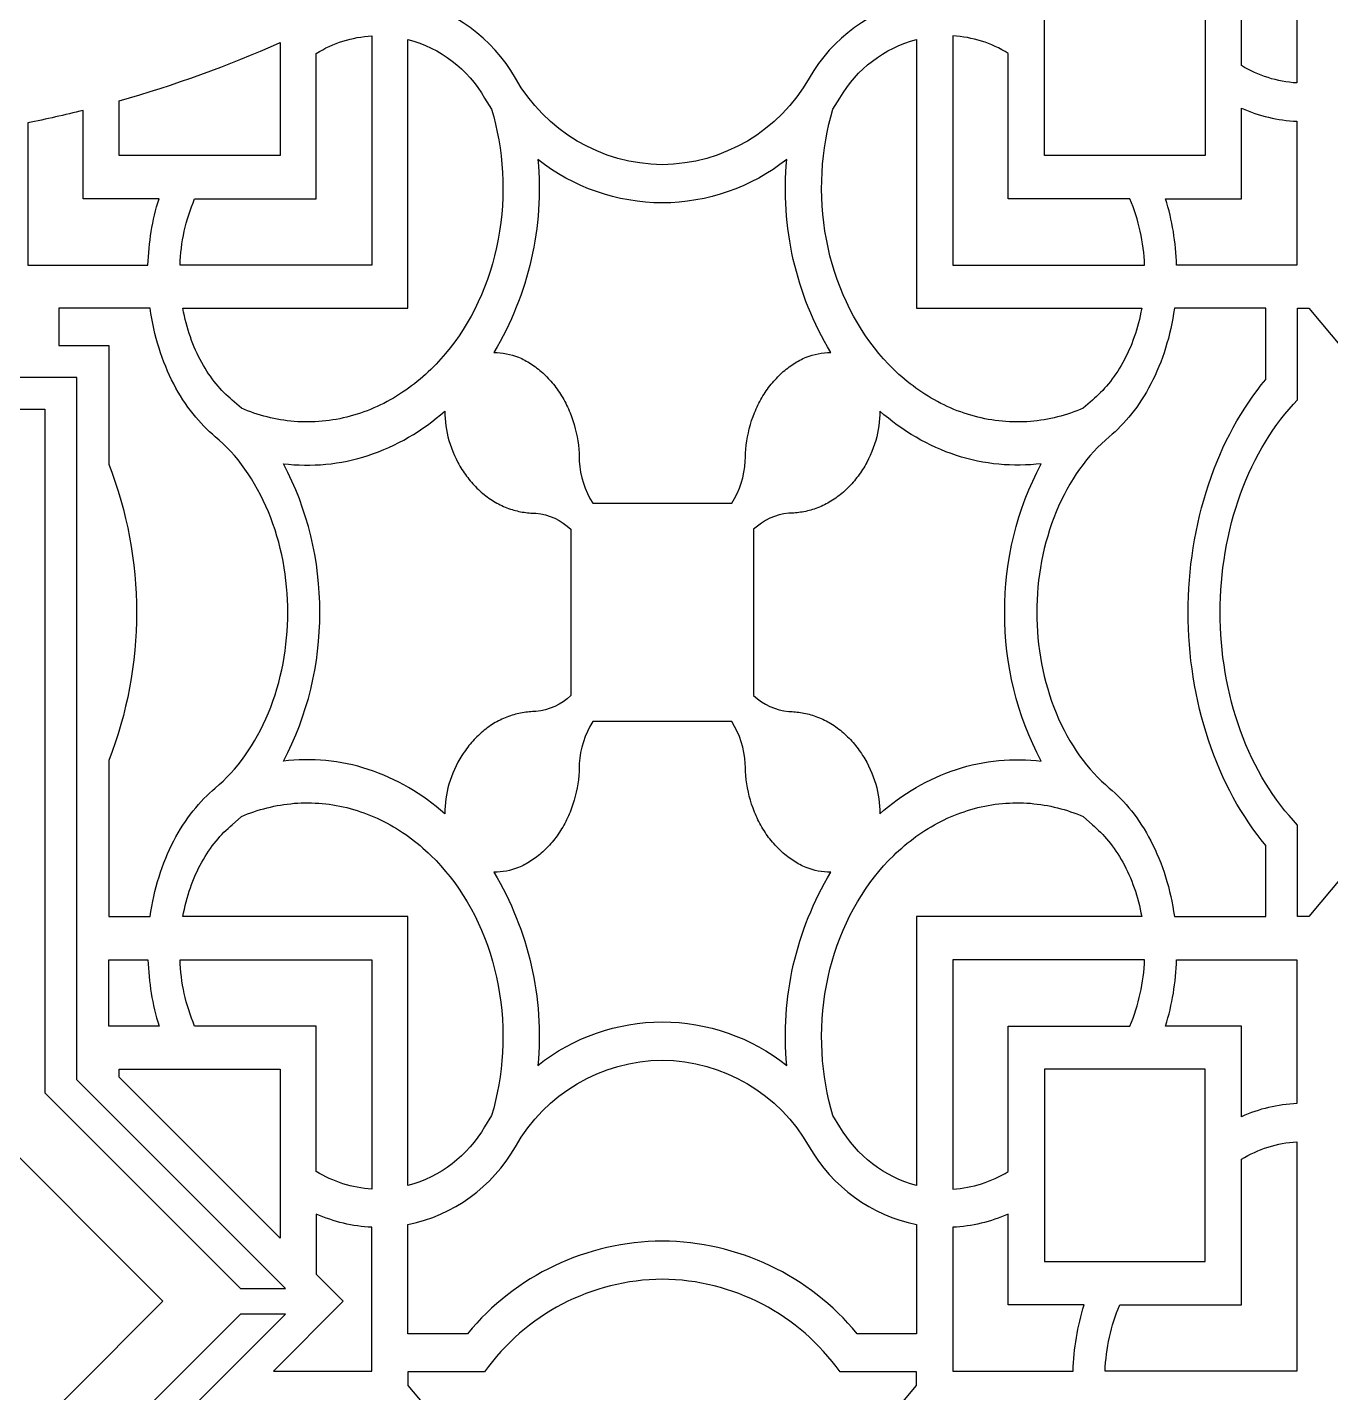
# Model space of a CAD drawing. Extents: x 59271 to 61367, y 41180 to 44085.
# Drawn here: x 60211.1 to 60423.5, y 43437.7 to 43660.1 of the extents above; entities that cross this region are included whole.
import ezdxf

# ---------------------------------------------------------------- set-up
doc = ezdxf.new("R2010")
doc.units = 0
doc.layers.get('0').update_dxf_attribs({"linetype": 'CONTINUOUS'})

msp = doc.modelspace()

# ---------------------------------------------------------------- linework, layer by layer
for points in [[(60389.12, 43677.56, -0.090687), (60386.73, 43688.37), (60417.98, 43688.37), (60417.98, 43651.02, -0.123377), (60408.94, 43653.87), (60408.94, 43677.56)], [(60287.29, 43677.69, 0.183915), (60314.58, 43667.19, 0.222359), (60346.33, 43682.28), (60356.02, 43682.28), (60356.02, 43664.5, 0.215544), (60338.52, 43651.83, -0.26745), (60314.58, 43637.71, -0.26745), (60290.64, 43651.83, 0.215544), (60273.14, 43664.5), (60273.14, 43668.39, 0.021579)], [(60258.21, 43655.85, -0.123377), (60267.25, 43658.7), (60267.25, 43621.35), (60236, 43621.35, -0.090687), (60238.38, 43632.16), (60258.21, 43632.16)], [(60370.95, 43655.85, 0.123377), (60361.91, 43658.7), (60361.91, 43621.35), (60393.16, 43621.35, 0.090687), (60390.78, 43632.16), (60370.95, 43632.16)], [(60252.32, 43657.61), (60252.32, 43639.19), (60226.11, 43639.19), (60226.11, 43648.12, 0.035557)], [(60273.14, 43658.13, -0.200602), (60285.63, 43648.56), (60286.77, 43646.74), (60287.11, 43645.53), (60287.42, 43644.29), (60287.7, 43643.03), (60287.94, 43641.75), (60288.15, 43640.45), (60288.33, 43639.14), (60288.46, 43637.8), (60288.55, 43636.46), (60288.61, 43635.11), (60288.62, 43633.74), (60288.6, 43632.38), (60288.53, 43631.01), (60288.42, 43629.64), (60288.27, 43628.27), (60288.08, 43626.91), (60287.85, 43625.56), (60287.57, 43624.22), (60287.26, 43622.89), (60286.91, 43621.58), (60286.52, 43620.29), (60286.09, 43619.01), (60285.62, 43617.77), (60285.12, 43616.54), (60284.58, 43615.35), (60284.02, 43614.18), (60283.42, 43613.05), (60282.79, 43611.94), (60282.14, 43610.88), (60281.46, 43609.84), (60280.75, 43608.85), (60280.03, 43607.89), (60279.28, 43606.97), (60278.51, 43606.08), (60277.71, 43605.21), (60276.88, 43604.37), (60276.45, 43603.96), (60276.02, 43603.56), (60275.57, 43603.17), (60275.12, 43602.78), (60274.66, 43602.4), (60274.2, 43602.03), (60273.73, 43601.67), (60273.25, 43601.32), (60272.77, 43600.97), (60272.27, 43600.64), (60271.78, 43600.31), (60271.27, 43600), (60270.77, 43599.69), (60270.25, 43599.4), (60269.73, 43599.12), (60269.21, 43598.84), (60268.68, 43598.58), (60268.14, 43598.33), (60267.6, 43598.09), (60267.06, 43597.86), (60266.51, 43597.64), (60265.96, 43597.44), (60265.41, 43597.24), (60264.85, 43597.06), (60264.29, 43596.89), (60263.73, 43596.73), (60263.16, 43596.59), (60262.6, 43596.46), (60262.03, 43596.34), (60261.46, 43596.23), (60260.89, 43596.13), (60260.32, 43596.05), (60259.74, 43595.98), (60259.17, 43595.92), (60258.6, 43595.87), (60258.02, 43595.84), (60257.45, 43595.82), (60256.88, 43595.81), (60256.31, 43595.81), (60255.74, 43595.83), (60255.17, 43595.85), (60254.61, 43595.89), (60254.04, 43595.94), (60253.48, 43596.01), (60252.92, 43596.08), (60252.37, 43596.17), (60251.82, 43596.26), (60251.27, 43596.37), (60250.72, 43596.49), (60250.18, 43596.62), (60249.64, 43596.76), (60249.11, 43596.91), (60248.58, 43597.07), (60248.05, 43597.25), (60247.53, 43597.43), (60247.02, 43597.62), (60246.51, 43597.82), (60246.01, 43598.03), (60244.49, 43599.38), (60244.15, 43599.67), (60243.82, 43599.97), (60243.48, 43600.28), (60243.16, 43600.61), (60242.83, 43600.95), (60242.51, 43601.3), (60242.19, 43601.66), (60241.87, 43602.03), (60241.56, 43602.42), (60241.26, 43602.82), (60240.96, 43603.24), (60240.66, 43603.66), (60240.37, 43604.1), (60240.09, 43604.55), (60239.82, 43605.01), (60239.55, 43605.49), (60239.29, 43605.97), (60239.03, 43606.47), (60238.79, 43606.97), (60238.55, 43607.49), (60238.32, 43608.01), (60238.1, 43608.55), (60237.89, 43609.09), (60237.69, 43609.65), (60237.5, 43610.21), (60237.32, 43610.78), (60237.15, 43611.35), (60237, 43611.93), (60236.85, 43612.52), (60236.71, 43613.11), (60236.59, 43613.71), (60236.47, 43614.32), (60273.14, 43614.32)], [(60343.53, 43648.56, -0.200602), (60356.02, 43658.13), (60356.02, 43614.32), (60392.69, 43614.32), (60392.57, 43613.71), (60392.45, 43613.11), (60392.31, 43612.52), (60392.16, 43611.93), (60392.01, 43611.35), (60391.84, 43610.78), (60391.66, 43610.21), (60391.47, 43609.65), (60391.27, 43609.09), (60391.06, 43608.55), (60390.84, 43608.01), (60390.61, 43607.49), (60390.37, 43606.97), (60390.13, 43606.47), (60389.87, 43605.97), (60389.61, 43605.49), (60389.34, 43605.01), (60389.07, 43604.55), (60388.79, 43604.1), (60388.5, 43603.66), (60388.2, 43603.24), (60387.9, 43602.82), (60387.6, 43602.42), (60387.29, 43602.03), (60386.97, 43601.66), (60386.65, 43601.3), (60386.33, 43600.95), (60386, 43600.61), (60385.67, 43600.28), (60385.34, 43599.97), (60385.01, 43599.67), (60384.67, 43599.38), (60383.15, 43598.03), (60382.65, 43597.82), (60382.14, 43597.62), (60381.63, 43597.43), (60381.11, 43597.25), (60380.58, 43597.07), (60380.05, 43596.91), (60379.52, 43596.76), (60378.98, 43596.62), (60378.44, 43596.49), (60377.89, 43596.37), (60377.34, 43596.26), (60376.79, 43596.17), (60376.23, 43596.08), (60375.68, 43596.01), (60375.12, 43595.94), (60374.55, 43595.89), (60373.99, 43595.85), (60373.42, 43595.83), (60372.85, 43595.81), (60372.28, 43595.81), (60371.71, 43595.82), (60371.14, 43595.84), (60370.56, 43595.87), (60369.99, 43595.92), (60369.42, 43595.98), (60368.84, 43596.05), (60368.27, 43596.13), (60367.7, 43596.23), (60367.13, 43596.34), (60366.56, 43596.46), (60366, 43596.59), (60365.43, 43596.73), (60364.87, 43596.89), (60364.31, 43597.06), (60363.75, 43597.24), (60363.2, 43597.44), (60362.65, 43597.64), (60362.1, 43597.86), (60361.56, 43598.09), (60361.02, 43598.33), (60360.48, 43598.58), (60359.95, 43598.84), (60359.43, 43599.12), (60358.91, 43599.4), (60358.39, 43599.69), (60357.89, 43600), (60357.38, 43600.31), (60356.88, 43600.64), (60356.39, 43600.97), (60355.91, 43601.32), (60355.43, 43601.67), (60354.96, 43602.03), (60354.5, 43602.4), (60354.04, 43602.78), (60353.59, 43603.17), (60353.14, 43603.56), (60352.71, 43603.96), (60352.28, 43604.37), (60351.45, 43605.21), (60350.64, 43606.08), (60349.88, 43606.97), (60349.13, 43607.89), (60348.41, 43608.85), (60347.7, 43609.84), (60347.02, 43610.88), (60346.37, 43611.94), (60345.74, 43613.05), (60345.14, 43614.18), (60344.58, 43615.35), (60344.04, 43616.54), (60343.54, 43617.77), (60343.07, 43619.01), (60342.64, 43620.29), (60342.25, 43621.58), (60341.9, 43622.89), (60341.58, 43624.22), (60341.31, 43625.56), (60341.08, 43626.91), (60340.89, 43628.27), (60340.74, 43629.64), (60340.63, 43631.01), (60340.56, 43632.38), (60340.53, 43633.74), (60340.55, 43635.11), (60340.61, 43636.46), (60340.7, 43637.8), (60340.83, 43639.14), (60341.01, 43640.45), (60341.22, 43641.75), (60341.46, 43643.03), (60341.74, 43644.29), (60342.05, 43645.53), (60342.39, 43646.74)], [(60211.18, 43644.52), (60211.18, 43621.35), (60230.78, 43621.35, -0.067508), (60232.58, 43632.16), (60220.22, 43632.16), (60220.22, 43646.55, -0.011808)], [(60408.94, 43646.93, 0.093744), (60417.98, 43644.78), (60417.98, 43621.35), (60398.38, 43621.35, 0.067508), (60396.58, 43632.16), (60408.94, 43632.16)], [(60294.31, 43638.57, -0.159593), (60287.14, 43607.13, -0.091636), (60291.16, 43606.35), (60291.41, 43606.24), (60291.67, 43606.12), (60291.92, 43605.99), (60292.17, 43605.86), (60292.42, 43605.72), (60292.67, 43605.58), (60292.92, 43605.43), (60293.17, 43605.27), (60293.42, 43605.11), (60293.66, 43604.94), (60293.91, 43604.77), (60294.15, 43604.58), (60294.39, 43604.4), (60294.63, 43604.2), (60294.86, 43604), (60295.09, 43603.8), (60295.32, 43603.58), (60295.55, 43603.37), (60295.78, 43603.14), (60296, 43602.91), (60296.21, 43602.68), (60296.43, 43602.44), (60296.64, 43602.19), (60296.85, 43601.94), (60297.05, 43601.68), (60297.25, 43601.42), (60297.44, 43601.16), (60297.63, 43600.89), (60297.82, 43600.61), (60298, 43600.33), (60298.18, 43600.04), (60298.35, 43599.75), (60298.52, 43599.46), (60298.68, 43599.16), (60298.84, 43598.86), (60298.99, 43598.56), (60299.14, 43598.25), (60299.28, 43597.94), (60299.42, 43597.63), (60299.55, 43597.31), (60299.8, 43596.67), (60300.02, 43596.02), (60300.23, 43595.37), (60300.41, 43594.71), (60300.56, 43594.04), (60300.7, 43593.38), (60300.81, 43592.71), (60300.9, 43592.04), (60300.97, 43591.38), (60301.02, 43590.72), (60301.05, 43590.06), (60301.06, 43589.41, 0.12671), (60303.25, 43582.57), (60325.91, 43582.57, 0.12671), (60328.1, 43589.41), (60328.11, 43590.06), (60328.14, 43590.72), (60328.19, 43591.38), (60328.25, 43592.04), (60328.35, 43592.71), (60328.46, 43593.38), (60328.6, 43594.04), (60328.75, 43594.71), (60328.93, 43595.37), (60329.14, 43596.02), (60329.36, 43596.67), (60329.61, 43597.31), (60329.74, 43597.63), (60329.88, 43597.94), (60330.02, 43598.25), (60330.17, 43598.56), (60330.32, 43598.86), (60330.48, 43599.16), (60330.64, 43599.46), (60330.81, 43599.75), (60330.98, 43600.04), (60331.16, 43600.33), (60331.34, 43600.61), (60331.53, 43600.89), (60331.72, 43601.16), (60331.91, 43601.42), (60332.11, 43601.68), (60332.31, 43601.94), (60332.52, 43602.19), (60332.73, 43602.44), (60332.95, 43602.68), (60333.16, 43602.91), (60333.38, 43603.14), (60333.61, 43603.37), (60333.84, 43603.58), (60334.07, 43603.8), (60334.3, 43604), (60334.53, 43604.2), (60334.77, 43604.4), (60335.01, 43604.58), (60335.25, 43604.77), (60335.5, 43604.94), (60335.74, 43605.11), (60335.99, 43605.27), (60336.24, 43605.43), (60336.49, 43605.58), (60336.74, 43605.72), (60336.99, 43605.86), (60337.24, 43605.99), (60337.49, 43606.12), (60337.75, 43606.24), (60338, 43606.35, -0.091636), (60342.02, 43607.13, -0.159593), (60334.85, 43638.57, -0.16816), (60314.58, 43631.49, -0.16816)], [(60224.38, 43588.91, -0.094745), (60228.9, 43564.79, -0.094745), (60224.38, 43540.66), (60224.38, 43515.26), (60231.15, 43515.26), (60231.27, 43516.09), (60231.41, 43516.91), (60231.57, 43517.73), (60231.74, 43518.54), (60231.92, 43519.35), (60232.13, 43520.15), (60232.35, 43520.94), (60232.58, 43521.73), (60232.83, 43522.5), (60233.1, 43523.26), (60233.38, 43524.01), (60233.67, 43524.75), (60233.98, 43525.48), (60234.3, 43526.19), (60234.64, 43526.89), (60234.98, 43527.57), (60235.34, 43528.24), (60235.71, 43528.89), (60236.09, 43529.53), (60236.48, 43530.15), (60236.88, 43530.75), (60237.29, 43531.34), (60237.71, 43531.9), (60238.13, 43532.45), (60238.57, 43532.98), (60239.01, 43533.5), (60239.45, 43533.99), (60239.9, 43534.47), (60240.36, 43534.92), (60240.82, 43535.36), (60241.28, 43535.78), (60241.75, 43536.18), (60242.39, 43536.73), (60243.02, 43537.32), (60243.65, 43537.93), (60244.26, 43538.58), (60244.86, 43539.25), (60245.45, 43539.95), (60246.02, 43540.69), (60246.58, 43541.44), (60247.13, 43542.23), (60247.66, 43543.04), (60248.16, 43543.88), (60248.65, 43544.75), (60249.12, 43545.63), (60249.57, 43546.54), (60250, 43547.46), (60250.41, 43548.41), (60250.79, 43549.37), (60251.15, 43550.35), (60251.48, 43551.34), (60251.79, 43552.35), (60252.08, 43553.37), (60252.34, 43554.39), (60252.57, 43555.42), (60252.78, 43556.46), (60252.97, 43557.51), (60253.13, 43558.55), (60253.26, 43559.6), (60253.37, 43560.64), (60253.45, 43561.69), (60253.51, 43562.73), (60253.55, 43563.76), (60253.56, 43564.79), (60253.55, 43565.82), (60253.51, 43566.85), (60253.45, 43567.89), (60253.37, 43568.93), (60253.26, 43569.98), (60253.13, 43571.03), (60252.97, 43572.07), (60252.78, 43573.11), (60252.57, 43574.15), (60252.34, 43575.19), (60252.08, 43576.21), (60251.79, 43577.23), (60251.48, 43578.23), (60251.15, 43579.23), (60250.79, 43580.2), (60250.41, 43581.17), (60250, 43582.11), (60249.57, 43583.04), (60249.12, 43583.95), (60248.65, 43584.83), (60248.16, 43585.69), (60247.66, 43586.53), (60247.13, 43587.35), (60246.58, 43588.13), (60246.02, 43588.89), (60245.45, 43589.62), (60244.86, 43590.33), (60244.26, 43591), (60243.65, 43591.65), (60243.02, 43592.26), (60242.39, 43592.84), (60241.75, 43593.4), (60241.28, 43593.8), (60240.82, 43594.22), (60240.36, 43594.65), (60239.9, 43595.11), (60239.45, 43595.59), (60239.01, 43596.08), (60238.57, 43596.59), (60238.13, 43597.12), (60237.71, 43597.67), (60237.29, 43598.24), (60236.88, 43598.82), (60236.48, 43599.43), (60236.09, 43600.05), (60235.71, 43600.68), (60235.34, 43601.33), (60234.98, 43602), (60234.64, 43602.69), (60234.3, 43603.39), (60233.98, 43604.1), (60233.67, 43604.82), (60233.38, 43605.56), (60233.1, 43606.31), (60232.83, 43607.08), (60232.58, 43607.85), (60232.35, 43608.63), (60232.13, 43609.42), (60231.92, 43610.22), (60231.74, 43611.03), (60231.57, 43611.85), (60231.41, 43612.66), (60231.27, 43613.49), (60231.15, 43614.32), (60216.27, 43614.32), (60216.27, 43608.27), (60224.38, 43608.27)], [(60279.15, 43532), (60278.46, 43532.6), (60277.75, 43533.17), (60277.03, 43533.74), (60276.3, 43534.28), (60275.55, 43534.81), (60274.79, 43535.31), (60274.02, 43535.8), (60273.24, 43536.27), (60272.45, 43536.71), (60271.65, 43537.14), (60270.84, 43537.54), (60270.02, 43537.92), (60269.19, 43538.28), (60268.36, 43538.62), (60267.52, 43538.93), (60266.67, 43539.22), (60265.81, 43539.48), (60264.96, 43539.72), (60264.09, 43539.94), (60263.23, 43540.13), (60262.36, 43540.3), (60261.49, 43540.45), (60260.62, 43540.57), (60259.75, 43540.66), (60258.88, 43540.73), (60258.01, 43540.78), (60257.14, 43540.8), (60256.27, 43540.8), (60255.41, 43540.78), (60254.55, 43540.73), (60253.69, 43540.66), (60252.84, 43540.57, 0.124595), (60258.77, 43564.79, 0.124595), (60252.84, 43589.01), (60253.69, 43588.92), (60254.55, 43588.85), (60255.41, 43588.8), (60256.27, 43588.77), (60257.14, 43588.77), (60258.01, 43588.8), (60258.88, 43588.84), (60259.75, 43588.91), (60260.62, 43589.01), (60261.49, 43589.13), (60262.36, 43589.27), (60263.23, 43589.44), (60264.09, 43589.63), (60264.96, 43589.85), (60265.81, 43590.09), (60266.67, 43590.36), (60267.52, 43590.65), (60268.36, 43590.96), (60269.19, 43591.3), (60270.02, 43591.65), (60270.84, 43592.03), (60271.65, 43592.44), (60272.45, 43592.86), (60273.24, 43593.31), (60274.02, 43593.78), (60274.79, 43594.26), (60275.55, 43594.77), (60276.3, 43595.3), (60277.03, 43595.84), (60277.75, 43596.4), (60278.46, 43596.98), (60279.15, 43597.58, 0.065359), (60279.8, 43592.78), (60280, 43592.17), (60280.21, 43591.57), (60280.45, 43590.97), (60280.7, 43590.37), (60280.98, 43589.78), (60281.28, 43589.2), (60281.44, 43588.92), (60281.6, 43588.63), (60281.77, 43588.35), (60281.94, 43588.08), (60282.12, 43587.8), (60282.3, 43587.53), (60282.49, 43587.26), (60282.68, 43587), (60282.87, 43586.74), (60283.08, 43586.48), (60283.28, 43586.23), (60283.49, 43585.98), (60283.71, 43585.74), (60283.93, 43585.5), (60284.15, 43585.27), (60284.38, 43585.04), (60284.61, 43584.82), (60284.84, 43584.6), (60285.08, 43584.39), (60285.32, 43584.18), (60285.57, 43583.98), (60285.82, 43583.79), (60286.07, 43583.6), (60286.32, 43583.42), (60286.58, 43583.24), (60286.84, 43583.07), (60287.1, 43582.91), (60287.37, 43582.75), (60287.63, 43582.6), (60287.9, 43582.45), (60288.17, 43582.32), (60288.44, 43582.18), (60288.72, 43582.06), (60288.99, 43581.94), (60289.27, 43581.83), (60289.54, 43581.73), (60289.82, 43581.63), (60290.1, 43581.54), (60290.38, 43581.45), (60290.66, 43581.38), (60290.94, 43581.31), (60291.22, 43581.24), (60291.5, 43581.18), (60291.77, 43581.13), (60292.05, 43581.09), (60292.33, 43581.05), (60292.61, 43581.02), (60292.88, 43580.99), (60293.16, 43580.97), (60293.43, 43580.96), (60293.7, 43580.95), (60293.97, 43580.95, -0.165069), (60299.7, 43578.33), (60299.7, 43551.25, -0.165069), (60293.97, 43548.63), (60293.7, 43548.63), (60293.43, 43548.62), (60293.16, 43548.61), (60292.88, 43548.59), (60292.61, 43548.56), (60292.33, 43548.53), (60292.05, 43548.49), (60291.77, 43548.45), (60291.5, 43548.39), (60291.22, 43548.34), (60290.94, 43548.27), (60290.66, 43548.2), (60290.38, 43548.12), (60290.1, 43548.04), (60289.82, 43547.95), (60289.54, 43547.85), (60289.27, 43547.75), (60288.99, 43547.63), (60288.72, 43547.52), (60288.44, 43547.39), (60288.17, 43547.26), (60287.9, 43547.12), (60287.63, 43546.98), (60287.37, 43546.83), (60287.1, 43546.67), (60286.84, 43546.51), (60286.58, 43546.34), (60286.32, 43546.16), (60286.07, 43545.98), (60285.82, 43545.79), (60285.57, 43545.6), (60285.32, 43545.39), (60285.08, 43545.19), (60284.84, 43544.98), (60284.61, 43544.76), (60284.38, 43544.54), (60284.15, 43544.31), (60283.93, 43544.08), (60283.71, 43543.84), (60283.49, 43543.59), (60283.28, 43543.35), (60283.08, 43543.1), (60282.87, 43542.84), (60282.68, 43542.58), (60282.49, 43542.32), (60282.3, 43542.05), (60282.12, 43541.78), (60281.94, 43541.5), (60281.77, 43541.22), (60281.6, 43540.94), (60281.44, 43540.66), (60281.28, 43540.37), (60280.98, 43539.79), (60280.7, 43539.2), (60280.45, 43538.61), (60280.21, 43538.01), (60280, 43537.41), (60279.8, 43536.8, 0.065359)], [(60376.32, 43589.01), (60375.47, 43588.92), (60374.61, 43588.85), (60373.75, 43588.8), (60372.89, 43588.77), (60372.02, 43588.77), (60371.15, 43588.8), (60370.28, 43588.84), (60369.41, 43588.91), (60368.54, 43589.01), (60367.67, 43589.13), (60366.8, 43589.27), (60365.93, 43589.44), (60365.07, 43589.63), (60364.2, 43589.85), (60363.35, 43590.09), (60362.49, 43590.36), (60361.64, 43590.65), (60360.8, 43590.96), (60359.97, 43591.3), (60359.14, 43591.65), (60358.32, 43592.03), (60357.51, 43592.44), (60356.71, 43592.86), (60355.92, 43593.31), (60355.14, 43593.78), (60354.37, 43594.26), (60353.61, 43594.77), (60352.86, 43595.3), (60352.13, 43595.84), (60351.41, 43596.4), (60350.7, 43596.98), (60350.01, 43597.58, -0.065359), (60349.36, 43592.78), (60349.16, 43592.17), (60348.95, 43591.57), (60348.71, 43590.97), (60348.46, 43590.37), (60348.18, 43589.78), (60347.88, 43589.2), (60347.72, 43588.92), (60347.56, 43588.63), (60347.39, 43588.35), (60347.22, 43588.08), (60347.04, 43587.8), (60346.86, 43587.53), (60346.67, 43587.26), (60346.48, 43587), (60346.29, 43586.74), (60346.08, 43586.48), (60345.88, 43586.23), (60345.67, 43585.98), (60345.45, 43585.74), (60345.23, 43585.5), (60345.01, 43585.27), (60344.78, 43585.04), (60344.55, 43584.82), (60344.32, 43584.6), (60344.08, 43584.39), (60343.84, 43584.18), (60343.59, 43583.98), (60343.34, 43583.79), (60343.09, 43583.6), (60342.84, 43583.42), (60342.58, 43583.24), (60342.32, 43583.07), (60342.06, 43582.91), (60341.79, 43582.75), (60341.53, 43582.6), (60341.26, 43582.45), (60340.99, 43582.32), (60340.72, 43582.18), (60340.44, 43582.06), (60340.17, 43581.94), (60339.89, 43581.83), (60339.62, 43581.73), (60339.34, 43581.63), (60339.06, 43581.54), (60338.78, 43581.45), (60338.5, 43581.38), (60338.22, 43581.31), (60337.94, 43581.24), (60337.66, 43581.18), (60337.39, 43581.13), (60337.11, 43581.09), (60336.83, 43581.05), (60336.55, 43581.02), (60336.28, 43580.99), (60336, 43580.97), (60335.73, 43580.96), (60335.46, 43580.95), (60335.19, 43580.95, 0.165069), (60329.46, 43578.33), (60329.46, 43551.25, 0.165069), (60335.19, 43548.63), (60335.46, 43548.63), (60335.73, 43548.62), (60336, 43548.61), (60336.28, 43548.59), (60336.55, 43548.56), (60336.83, 43548.53), (60337.11, 43548.49), (60337.39, 43548.45), (60337.66, 43548.39), (60337.94, 43548.34), (60338.22, 43548.27), (60338.5, 43548.2), (60338.78, 43548.12), (60339.06, 43548.04), (60339.34, 43547.95), (60339.62, 43547.85), (60339.89, 43547.75), (60340.17, 43547.63), (60340.44, 43547.52), (60340.72, 43547.39), (60340.99, 43547.26), (60341.26, 43547.12), (60341.53, 43546.98), (60341.79, 43546.83), (60342.06, 43546.67), (60342.32, 43546.51), (60342.58, 43546.34), (60342.84, 43546.16), (60343.09, 43545.98), (60343.34, 43545.79), (60343.59, 43545.6), (60343.84, 43545.39), (60344.08, 43545.19), (60344.32, 43544.98), (60344.55, 43544.76), (60344.78, 43544.54), (60345.01, 43544.31), (60345.23, 43544.08), (60345.45, 43543.84), (60345.67, 43543.59), (60345.88, 43543.35), (60346.08, 43543.1), (60346.29, 43542.84), (60346.48, 43542.58), (60346.67, 43542.32), (60346.86, 43542.05), (60347.04, 43541.78), (60347.22, 43541.5), (60347.39, 43541.22), (60347.56, 43540.94), (60347.72, 43540.66), (60347.88, 43540.37), (60348.18, 43539.79), (60348.46, 43539.2), (60348.71, 43538.61), (60348.95, 43538.01), (60349.16, 43537.41), (60349.36, 43536.8, -0.065359), (60350.01, 43532), (60350.7, 43532.6), (60351.41, 43533.17), (60352.13, 43533.74), (60352.86, 43534.28), (60353.61, 43534.81), (60354.37, 43535.31), (60355.14, 43535.8), (60355.92, 43536.27), (60356.71, 43536.71), (60357.51, 43537.14), (60358.32, 43537.54), (60359.14, 43537.92), (60359.97, 43538.28), (60360.8, 43538.62), (60361.64, 43538.93), (60362.49, 43539.22), (60363.35, 43539.48), (60364.2, 43539.72), (60365.07, 43539.94), (60365.93, 43540.13), (60366.8, 43540.3), (60367.67, 43540.45), (60368.54, 43540.57), (60369.41, 43540.66), (60370.28, 43540.73), (60371.15, 43540.78), (60372.02, 43540.8), (60372.89, 43540.8), (60373.75, 43540.78), (60374.61, 43540.73), (60375.47, 43540.66), (60376.32, 43540.57, -0.124595), (60370.39, 43564.79, -0.124595)], [(60287.14, 43522.45, -0.159593), (60294.31, 43491.01, -0.16816), (60314.58, 43498.09, -0.16816), (60334.85, 43491.01, -0.159593), (60342.02, 43522.45, -0.091636), (60338, 43523.23), (60337.75, 43523.34), (60337.49, 43523.46), (60337.24, 43523.58), (60336.99, 43523.72), (60336.74, 43523.85), (60336.49, 43524), (60336.24, 43524.15), (60335.99, 43524.3), (60335.74, 43524.47), (60335.5, 43524.64), (60335.25, 43524.81), (60335.01, 43524.99), (60334.77, 43525.18), (60334.53, 43525.37), (60334.3, 43525.57), (60334.07, 43525.78), (60333.84, 43525.99), (60333.61, 43526.21), (60333.38, 43526.43), (60333.16, 43526.66), (60332.95, 43526.9), (60332.73, 43527.14), (60332.52, 43527.38), (60332.31, 43527.64), (60332.11, 43527.89), (60331.91, 43528.15), (60331.72, 43528.42), (60331.53, 43528.69), (60331.34, 43528.97), (60331.16, 43529.25), (60330.98, 43529.53), (60330.81, 43529.82), (60330.64, 43530.12), (60330.48, 43530.41), (60330.32, 43530.71), (60330.17, 43531.02), (60330.02, 43531.32), (60329.88, 43531.64), (60329.74, 43531.95), (60329.61, 43532.26), (60329.36, 43532.9), (60329.14, 43533.55), (60328.93, 43534.21), (60328.75, 43534.87), (60328.6, 43535.53), (60328.46, 43536.2), (60328.35, 43536.87), (60328.25, 43537.53), (60328.19, 43538.2), (60328.14, 43538.86), (60328.11, 43539.51), (60328.1, 43540.16, 0.12671), (60325.91, 43547.01), (60303.25, 43547.01, 0.12671), (60301.06, 43540.16), (60301.05, 43539.51), (60301.02, 43538.86), (60300.97, 43538.2), (60300.9, 43537.53), (60300.81, 43536.87), (60300.7, 43536.2), (60300.56, 43535.53), (60300.41, 43534.87), (60300.23, 43534.21), (60300.02, 43533.55), (60299.8, 43532.9), (60299.55, 43532.26), (60299.42, 43531.95), (60299.28, 43531.64), (60299.14, 43531.32), (60298.99, 43531.02), (60298.84, 43530.71), (60298.68, 43530.41), (60298.52, 43530.12), (60298.35, 43529.82), (60298.18, 43529.53), (60298, 43529.25), (60297.82, 43528.97), (60297.63, 43528.69), (60297.44, 43528.42), (60297.25, 43528.15), (60297.05, 43527.89), (60296.85, 43527.64), (60296.64, 43527.38), (60296.43, 43527.14), (60296.21, 43526.9), (60296, 43526.66), (60295.78, 43526.43), (60295.55, 43526.21), (60295.32, 43525.99), (60295.09, 43525.78), (60294.86, 43525.57), (60294.63, 43525.37), (60294.39, 43525.18), (60294.15, 43524.99), (60293.91, 43524.81), (60293.66, 43524.64), (60293.42, 43524.47), (60293.17, 43524.3), (60292.92, 43524.15), (60292.67, 43524), (60292.42, 43523.85), (60292.17, 43523.72), (60291.92, 43523.58), (60291.67, 43523.46), (60291.41, 43523.34), (60291.16, 43523.23, -0.091636)], [(60285.63, 43481.02, -0.200602), (60273.14, 43471.44), (60273.14, 43515.26), (60236.47, 43515.26), (60236.59, 43515.86), (60236.71, 43516.46), (60236.85, 43517.06), (60237, 43517.64), (60237.15, 43518.23), (60237.32, 43518.8), (60237.5, 43519.37), (60237.69, 43519.93), (60237.89, 43520.48), (60238.1, 43521.03), (60238.32, 43521.56), (60238.55, 43522.09), (60238.79, 43522.61), (60239.03, 43523.11), (60239.29, 43523.61), (60239.55, 43524.09), (60239.82, 43524.56), (60240.09, 43525.03), (60240.37, 43525.48), (60240.66, 43525.91), (60240.96, 43526.34), (60241.26, 43526.75), (60241.56, 43527.15), (60241.87, 43527.54), (60242.19, 43527.92), (60242.51, 43528.28), (60242.83, 43528.63), (60243.16, 43528.97), (60243.48, 43529.29), (60243.82, 43529.61), (60244.15, 43529.91), (60244.49, 43530.19), (60246.01, 43531.55), (60246.51, 43531.76), (60247.02, 43531.96), (60247.53, 43532.15), (60248.05, 43532.33), (60248.58, 43532.5), (60249.11, 43532.66), (60249.64, 43532.82), (60250.18, 43532.96), (60250.72, 43533.09), (60251.27, 43533.21), (60251.82, 43533.31), (60252.37, 43533.41), (60252.92, 43533.5), (60253.48, 43533.57), (60254.04, 43533.63), (60254.61, 43533.69), (60255.17, 43533.72), (60255.74, 43533.75), (60256.31, 43533.77), (60256.88, 43533.77), (60257.45, 43533.76), (60258.02, 43533.74), (60258.6, 43533.71), (60259.17, 43533.66), (60259.74, 43533.6), (60260.32, 43533.53), (60260.89, 43533.45), (60261.46, 43533.35), (60262.03, 43533.24), (60262.6, 43533.12), (60263.16, 43532.99), (60263.73, 43532.84), (60264.29, 43532.68), (60264.85, 43532.52), (60265.41, 43532.33), (60265.96, 43532.14), (60266.51, 43531.93), (60267.06, 43531.72), (60267.6, 43531.49), (60268.14, 43531.25), (60268.68, 43531), (60269.21, 43530.73), (60269.73, 43530.46), (60270.25, 43530.18), (60270.77, 43529.88), (60271.27, 43529.58), (60271.78, 43529.26), (60272.27, 43528.94), (60272.77, 43528.6), (60273.25, 43528.26), (60273.73, 43527.91), (60274.2, 43527.55), (60274.66, 43527.18), (60275.12, 43526.8), (60275.57, 43526.41), (60276.02, 43526.02), (60276.45, 43525.61), (60276.88, 43525.2), (60277.71, 43524.36), (60278.51, 43523.5), (60279.28, 43522.61), (60280.03, 43521.69), (60280.75, 43520.73), (60281.46, 43519.73), (60282.14, 43518.7), (60282.79, 43517.63), (60283.42, 43516.53), (60284.02, 43515.4), (60284.58, 43514.23), (60285.12, 43513.03), (60285.62, 43511.81), (60286.09, 43510.56), (60286.52, 43509.29), (60286.91, 43508), (60287.26, 43506.69), (60287.57, 43505.36), (60287.85, 43504.02), (60288.08, 43502.66), (60288.27, 43501.3), (60288.42, 43499.94), (60288.53, 43498.57), (60288.6, 43497.2), (60288.62, 43495.83), (60288.61, 43494.47), (60288.55, 43493.12), (60288.46, 43491.77), (60288.33, 43490.44), (60288.15, 43489.12), (60287.94, 43487.82), (60287.7, 43486.54), (60287.42, 43485.28), (60287.11, 43484.05), (60286.77, 43482.84)], [(60356.02, 43471.44, -0.200602), (60343.53, 43481.02), (60342.39, 43482.84), (60342.05, 43484.05), (60341.74, 43485.28), (60341.46, 43486.54), (60341.22, 43487.82), (60341.01, 43489.12), (60340.83, 43490.44), (60340.7, 43491.77), (60340.61, 43493.12), (60340.55, 43494.47), (60340.53, 43495.83), (60340.56, 43497.2), (60340.63, 43498.57), (60340.74, 43499.94), (60340.89, 43501.3), (60341.08, 43502.66), (60341.31, 43504.02), (60341.58, 43505.36), (60341.9, 43506.69), (60342.25, 43508), (60342.64, 43509.29), (60343.07, 43510.56), (60343.54, 43511.81), (60344.04, 43513.03), (60344.58, 43514.23), (60345.14, 43515.4), (60345.74, 43516.53), (60346.37, 43517.63), (60347.02, 43518.7), (60347.7, 43519.73), (60348.41, 43520.73), (60349.13, 43521.69), (60349.88, 43522.61), (60350.64, 43523.5), (60351.45, 43524.36), (60352.28, 43525.2), (60352.71, 43525.61), (60353.14, 43526.02), (60353.59, 43526.41), (60354.04, 43526.8), (60354.5, 43527.18), (60354.96, 43527.55), (60355.43, 43527.91), (60355.91, 43528.26), (60356.39, 43528.6), (60356.88, 43528.94), (60357.38, 43529.26), (60357.89, 43529.58), (60358.39, 43529.88), (60358.91, 43530.18), (60359.43, 43530.46), (60359.95, 43530.73), (60360.48, 43531), (60361.02, 43531.25), (60361.56, 43531.49), (60362.1, 43531.72), (60362.65, 43531.93), (60363.2, 43532.14), (60363.75, 43532.33), (60364.31, 43532.52), (60364.87, 43532.68), (60365.43, 43532.84), (60366, 43532.99), (60366.56, 43533.12), (60367.13, 43533.24), (60367.7, 43533.35), (60368.27, 43533.45), (60368.84, 43533.53), (60369.42, 43533.6), (60369.99, 43533.66), (60370.56, 43533.71), (60371.14, 43533.74), (60371.71, 43533.76), (60372.28, 43533.77), (60372.85, 43533.77), (60373.42, 43533.75), (60373.99, 43533.72), (60374.55, 43533.69), (60375.12, 43533.63), (60375.68, 43533.57), (60376.23, 43533.5), (60376.79, 43533.41), (60377.34, 43533.31), (60377.89, 43533.21), (60378.44, 43533.09), (60378.98, 43532.96), (60379.52, 43532.82), (60380.05, 43532.66), (60380.58, 43532.5), (60381.11, 43532.33), (60381.63, 43532.15), (60382.14, 43531.96), (60382.65, 43531.76), (60383.15, 43531.55), (60384.67, 43530.19), (60385.01, 43529.91), (60385.34, 43529.61), (60385.67, 43529.29), (60386, 43528.97), (60386.33, 43528.63), (60386.65, 43528.28), (60386.97, 43527.92), (60387.29, 43527.54), (60387.6, 43527.15), (60387.9, 43526.75), (60388.2, 43526.34), (60388.5, 43525.91), (60388.79, 43525.48), (60389.07, 43525.03), (60389.34, 43524.56), (60389.61, 43524.09), (60389.87, 43523.61), (60390.13, 43523.11), (60390.37, 43522.61), (60390.61, 43522.09), (60390.84, 43521.56), (60391.06, 43521.03), (60391.27, 43520.48), (60391.47, 43519.93), (60391.66, 43519.37), (60391.84, 43518.8), (60392.01, 43518.23), (60392.16, 43517.64), (60392.31, 43517.06), (60392.45, 43516.46), (60392.57, 43515.86), (60392.69, 43515.26), (60356.02, 43515.26)], [(60230.78, 43508.22, 0.067508), (60232.58, 43497.42), (60224.38, 43497.42), (60224.38, 43508.22)], [(60267.25, 43470.87, -0.123377), (60258.21, 43473.72), (60258.21, 43497.42), (60238.38, 43497.42, -0.090687), (60236, 43508.22), (60267.25, 43508.22)], [(60390.78, 43497.42, 0.090687), (60393.16, 43508.22), (60361.91, 43508.22), (60361.91, 43470.87, 0.123377), (60370.95, 43473.72), (60370.95, 43497.42)], [(60417.98, 43484.79, 0.093744), (60408.94, 43482.65), (60408.94, 43497.42), (60396.58, 43497.42, 0.067508), (60398.38, 43508.22), (60417.98, 43508.22)], [(60338.52, 43477.75, 0.215544), (60356.02, 43465.08), (60356.02, 43447.3), (60346.33, 43447.3, 0.222359), (60314.58, 43462.39, 0.222359), (60282.83, 43447.3), (60273.14, 43447.3), (60273.14, 43465.08, 0.215544), (60290.64, 43477.75, -0.26745), (60314.58, 43491.86, -0.26745)], [(60408.94, 43475.71, -0.123377), (60417.98, 43478.56), (60417.98, 43441.21), (60386.73, 43441.21, -0.090687), (60389.12, 43452.02), (60408.94, 43452.02)], [(60267.25, 43464.64, -0.093744), (60258.21, 43466.79), (60258.21, 43456.99), (60262.61, 43452.59), (60251.23, 43441.21), (60267.25, 43441.21)], [(60370.95, 43466.79, -0.093744), (60361.91, 43464.64), (60361.91, 43441.21), (60381.52, 43441.21, -0.067508), (60383.31, 43452.02), (60370.95, 43452.02)]]:
    msp.add_lwpolyline(points, format="xyb", close=True)
for points in [[(60403.05, 43639.19), (60376.84, 43639.19), (60376.84, 43670.52), (60403.05, 43670.52)], [(60387.41, 43536.18), (60387.88, 43535.78), (60388.34, 43535.36), (60388.8, 43534.92), (60389.26, 43534.47), (60389.71, 43533.99), (60390.15, 43533.5), (60390.59, 43532.98), (60391.03, 43532.45), (60391.45, 43531.9), (60391.87, 43531.34), (60392.28, 43530.75), (60392.68, 43530.15), (60393.07, 43529.53), (60393.45, 43528.89), (60393.82, 43528.24), (60394.18, 43527.57), (60394.52, 43526.89), (60394.86, 43526.19), (60395.18, 43525.48), (60395.49, 43524.75), (60395.78, 43524.01), (60396.06, 43523.26), (60396.33, 43522.5), (60396.58, 43521.73), (60396.81, 43520.94), (60397.03, 43520.15), (60397.23, 43519.35), (60397.42, 43518.54), (60397.59, 43517.73), (60397.75, 43516.91), (60397.89, 43516.09), (60398.01, 43515.26), (60412.89, 43515.26), (60412.89, 43526.84), (60412.18, 43527.72), (60411.48, 43528.62), (60410.79, 43529.56), (60410.12, 43530.52), (60409.47, 43531.52), (60408.83, 43532.53), (60408.21, 43533.58), (60407.61, 43534.65), (60407.03, 43535.74), (60406.47, 43536.86), (60405.93, 43538), (60405.41, 43539.16), (60404.91, 43540.34), (60404.44, 43541.53), (60403.99, 43542.75), (60403.57, 43543.98), (60403.17, 43545.23), (60402.79, 43546.49), (60402.44, 43547.77), (60402.12, 43549.05), (60401.82, 43550.34), (60401.54, 43551.65), (60401.3, 43552.95), (60401.08, 43554.27), (60400.89, 43555.58), (60400.72, 43556.9), (60400.58, 43558.22), (60400.46, 43559.54), (60400.38, 43560.86), (60400.31, 43562.18), (60400.28, 43563.48), (60400.26, 43564.79), (60400.28, 43566.09), (60400.31, 43567.4), (60400.38, 43568.72), (60400.46, 43570.03), (60400.58, 43571.35), (60400.72, 43572.67), (60400.89, 43573.99), (60401.08, 43575.31), (60401.3, 43576.62), (60401.54, 43577.93), (60401.82, 43579.23), (60402.12, 43580.53), (60402.44, 43581.81), (60402.79, 43583.08), (60403.17, 43584.35), (60403.57, 43585.59), (60403.99, 43586.83), (60404.44, 43588.04), (60404.91, 43589.24), (60405.41, 43590.42), (60405.93, 43591.58), (60406.47, 43592.72), (60407.03, 43593.84), (60407.61, 43594.93), (60408.21, 43596), (60408.83, 43597.04), (60409.47, 43598.06), (60410.12, 43599.05), (60410.79, 43600.02), (60411.48, 43600.95), (60412.18, 43601.86), (60412.89, 43602.74), (60412.89, 43614.32), (60398.01, 43614.32), (60397.89, 43613.49), (60397.75, 43612.66), (60397.59, 43611.85), (60397.42, 43611.03), (60397.23, 43610.22), (60397.03, 43609.42), (60396.81, 43608.63), (60396.58, 43607.85), (60396.33, 43607.08), (60396.06, 43606.31), (60395.78, 43605.56), (60395.49, 43604.82), (60395.18, 43604.1), (60394.86, 43603.39), (60394.52, 43602.69), (60394.18, 43602), (60393.82, 43601.33), (60393.45, 43600.68), (60393.07, 43600.05), (60392.68, 43599.43), (60392.28, 43598.82), (60391.87, 43598.24), (60391.45, 43597.67), (60391.03, 43597.12), (60390.59, 43596.59), (60390.15, 43596.08), (60389.71, 43595.59), (60389.26, 43595.11), (60388.8, 43594.65), (60388.34, 43594.22), (60387.88, 43593.8), (60387.41, 43593.4), (60386.77, 43592.84), (60386.14, 43592.26), (60385.51, 43591.65), (60384.9, 43591), (60384.3, 43590.33), (60383.71, 43589.62), (60383.14, 43588.89), (60382.58, 43588.13), (60382.03, 43587.35), (60381.5, 43586.53), (60381, 43585.69), (60380.51, 43584.83), (60380.04, 43583.95), (60379.59, 43583.04), (60379.16, 43582.11), (60378.75, 43581.17), (60378.37, 43580.2), (60378.01, 43579.23), (60377.68, 43578.23), (60377.37, 43577.23), (60377.08, 43576.21), (60376.82, 43575.19), (60376.59, 43574.15), (60376.38, 43573.11), (60376.19, 43572.07), (60376.03, 43571.03), (60375.9, 43569.98), (60375.79, 43568.93), (60375.71, 43567.89), (60375.65, 43566.85), (60375.61, 43565.82), (60375.6, 43564.79), (60375.61, 43563.76), (60375.65, 43562.73), (60375.71, 43561.69), (60375.79, 43560.64), (60375.9, 43559.6), (60376.03, 43558.55), (60376.19, 43557.51), (60376.38, 43556.46), (60376.59, 43555.42), (60376.82, 43554.39), (60377.08, 43553.37), (60377.37, 43552.35), (60377.68, 43551.34), (60378.01, 43550.35), (60378.37, 43549.37), (60378.75, 43548.41), (60379.16, 43547.46), (60379.59, 43546.54), (60380.04, 43545.63), (60380.51, 43544.75), (60381, 43543.88), (60381.5, 43543.04), (60382.03, 43542.23), (60382.58, 43541.44), (60383.14, 43540.69), (60383.71, 43539.95), (60384.3, 43539.25), (60384.9, 43538.58), (60385.51, 43537.93), (60386.14, 43537.32), (60386.77, 43536.73)], [(60245.83, 43454.67), (60253.18, 43454.67), (60219.18, 43488.67), (60219.18, 43603.07), (60174.68, 43603.07), (60174.68, 43597.87), (60213.99, 43597.87), (60213.99, 43486.51)], [(60172.6, 43587.48), (60203.59, 43587.48), (60203.59, 43482.21), (60233.21, 43452.59), (60203.59, 43422.97), (60203.59, 43317.7), (60141.61, 43317.7), (60141.61, 43422.97), (60111.99, 43452.59), (60141.61, 43482.21), (60141.61, 43587.48)], [(60226.11, 43489.09), (60226.11, 43490.38), (60252.32, 43490.38), (60252.32, 43462.88)], [(60376.84, 43459.05), (60403.05, 43459.05), (60403.05, 43490.38), (60376.84, 43490.38)], [(60253.18, 43450.51), (60245.83, 43450.51), (60213.99, 43418.66), (60213.99, 43307.3), (60174.68, 43307.3), (60174.68, 43302.11), (60219.18, 43302.11), (60219.18, 43416.51)]]:
    msp.add_lwpolyline(points, close=True)
msp.add_lwpolyline([(60429.15, 43526.27), (60419.94, 43515.26), (60418.1, 43515.26), (60418.1, 43530.15), (60417.4, 43530.9), (60416.71, 43531.68), (60416.03, 43532.49), (60415.36, 43533.34), (60414.71, 43534.21), (60414.08, 43535.11), (60413.46, 43536.04), (60412.86, 43536.99), (60412.28, 43537.97), (60411.72, 43538.98), (60411.17, 43540.01), (60410.65, 43541.06), (60410.16, 43542.14), (60409.68, 43543.23), (60409.23, 43544.35), (60408.8, 43545.48), (60408.4, 43546.63), (60408.02, 43547.79), (60407.66, 43548.97), (60407.34, 43550.16), (60407.04, 43551.36), (60406.76, 43552.57), (60406.51, 43553.78), (60406.29, 43555.01), (60406.1, 43556.23), (60405.93, 43557.46), (60405.79, 43558.69), (60405.67, 43559.91), (60405.58, 43561.14), (60405.52, 43562.36), (60405.48, 43563.58), (60405.47, 43564.79), (60405.48, 43566), (60405.52, 43567.22), (60405.58, 43568.44), (60405.67, 43569.66), (60405.79, 43570.89), (60405.93, 43572.12), (60406.1, 43573.35), (60406.29, 43574.57), (60406.51, 43575.79), (60406.76, 43577.01), (60407.04, 43578.22), (60407.34, 43579.42), (60407.66, 43580.61), (60408.02, 43581.78), (60408.4, 43582.95), (60408.8, 43584.1), (60409.23, 43585.23), (60409.68, 43586.34), (60410.16, 43587.44), (60410.65, 43588.51), (60411.17, 43589.57), (60411.72, 43590.6), (60412.28, 43591.61), (60412.86, 43592.59), (60413.46, 43593.54), (60414.08, 43594.47), (60414.71, 43595.37), (60415.36, 43596.24), (60416.03, 43597.08), (60416.71, 43597.9), (60417.4, 43598.68), (60418.1, 43599.43), (60418.1, 43614.32), (60419.94, 43614.32), (60429.15, 43603.31)])
msp.add_lwpolyline([(60346.81, 43427.87), (60356.02, 43438.87), (60356.02, 43441.07), (60343.56, 43441.07, 0.240747), (60314.58, 43456.17, 0.240747), (60285.6, 43441.07), (60273.14, 43441.07), (60273.14, 43438.87), (60282.35, 43427.87)], format="xyb")

doc.saveas('drawing.dxf')
